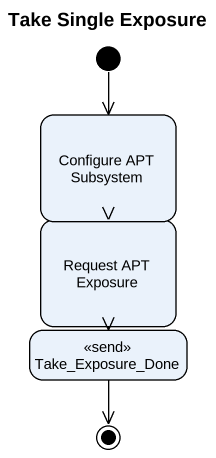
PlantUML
@startuml
title Take Single Exposure
hide empty description
state "Configure APT Subsystem" as Configure_APT_Subsystem
state "Request APT Exposure" as Request_APT_Exposure
state Take_Exposure_Done <<send>>
[*] --> Configure_APT_Subsystem
Configure_APT_Subsystem --> Request_APT_Exposure
Request_APT_Exposure --> Take_Exposure_Done
Take_Exposure_Done --> [*]
@enduml
